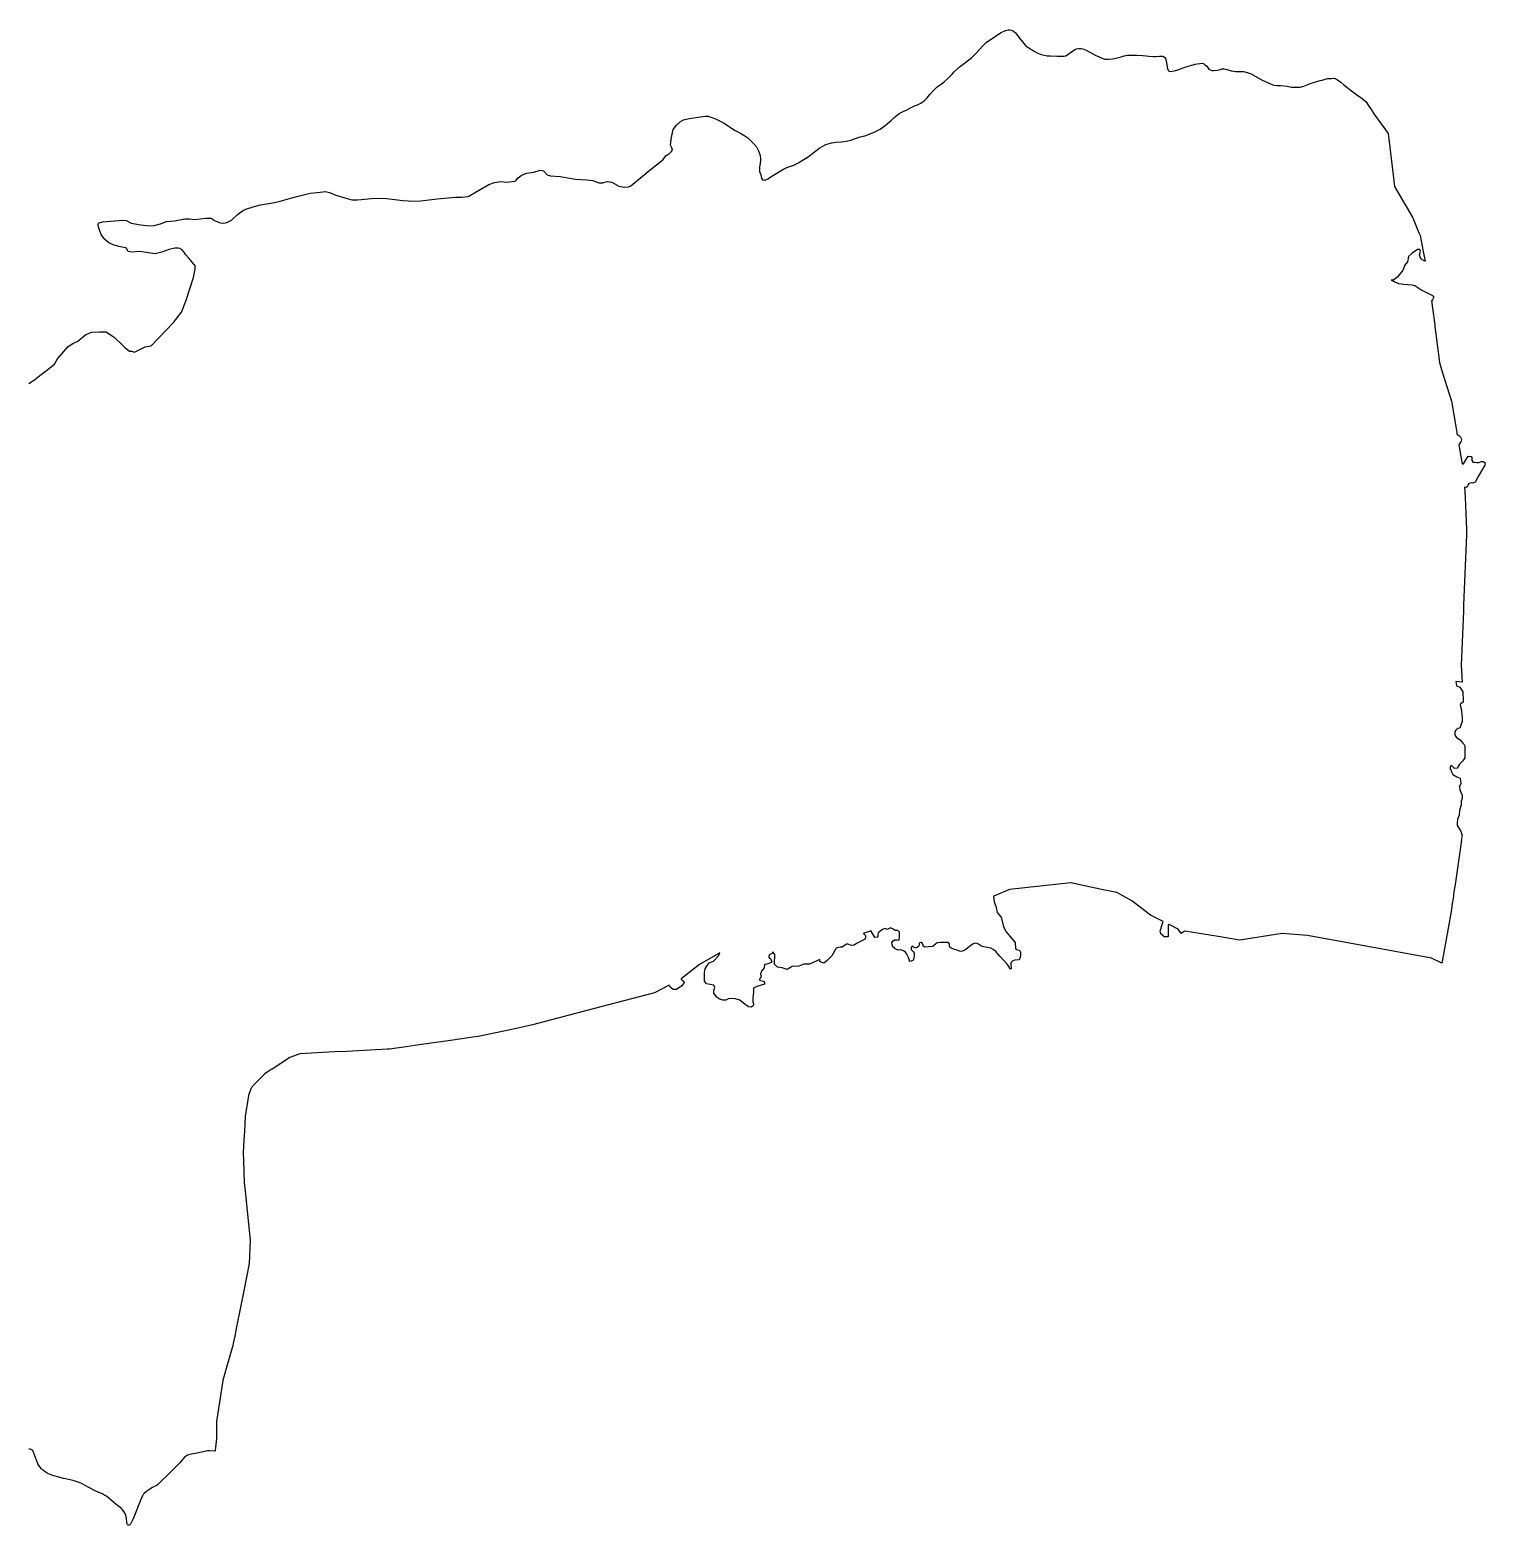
# Model space of a CAD drawing. Header units: metres. Extents: x 245125 to 394351, y 270578 to 4233311.
# Drawn here: x 297897 to 301296, y 4147945 to 4151439 of the extents above; entities that cross this region are included whole.
import ezdxf
from ezdxf.lldxf.tags import DXFTag

# ---------------------------------------------------------------- set-up
doc = ezdxf.new("R2010")
doc.units = ezdxf.units.M
doc.layers.add('ASTOTA', color=7, linetype='Continuous')
tags = doc.linetypes.add('HIDDEN', pattern=[0.375, 0.25, -0.125]).pattern_tags.tags
tags[6:7] = [DXFTag(74, 4), DXFTag(75, 0), DXFTag(340, '0'), DXFTag(46, 1.0), DXFTag(50, 0.0), DXFTag(44, 0.0), DXFTag(45, 0.0)]
tags[4:5] = [DXFTag(74, 4), DXFTag(75, 0), DXFTag(340, '0'), DXFTag(46, 1.0), DXFTag(50, 0.0), DXFTag(44, 0.0), DXFTag(45, 0.0)]

msp = doc.modelspace()

# ---------------------------------------------------------------- linework, layer by layer
at = {"layer": 'ASTOTA', "color": 253, "linetype": 'HIDDEN', "ltscale": 300}
msp.add_lwpolyline([(297894.2, 4150612.7), (297907.2, 4150621.2), (297919.5, 4150631.4), (297935.1, 4150643), (297954.2, 4150657.6), (297960.7, 4150670.6), (297985.7, 4150699.2), (297997.1, 4150706.6), (298008.5, 4150712), (298027, 4150727), (298041, 4150732.5), (298059, 4150733.5), (298075, 4150733.5), (298094.5, 4150720), (298111.5, 4150703.5), (298118, 4150696.5), (298129, 4150688), (298133.5, 4150688), (298140.5, 4150686), (298165.9, 4150698.3), (298179.5, 4150700.5), (298231.7, 4150755), (298250.6, 4150779.3), (298260.7, 4150805.2), (298278.7, 4150860.3), (298283, 4150880), (298282.8, 4150886.3), (298283.5, 4150887.1), (298272.2, 4150899.8), (298260.8, 4150913.7), (298256.5, 4150920.3), (298252, 4150925.4), (298247.1, 4150928.3), (298242.9, 4150929.1), (298234.8, 4150929.1), (298221.9, 4150925.8), (298204.8, 4150919.7), (298189.3, 4150916.1), (298183.7, 4150916.4), (298157.9, 4150920.8), (298151.3, 4150921.1), (298134.9, 4150920), (298126.2, 4150921.1), (298121.9, 4150928.2), (298119.8, 4150929.7), (298115.7, 4150930.7), (298104.4, 4150932.6), (298090.8, 4150936.8), (298081.2, 4150941.4), (298071.7, 4150949.6), (298063.3, 4150961.2), (298058, 4150973.3), (298055.9, 4150980.9), (298056.1, 4150984.9), (298058.6, 4150988.3), (298066.5, 4150990.2), (298094.1, 4150993.2), (298112.8, 4150994.6), (298121.4, 4150993.4), (298133.1, 4150987.6), (298155.8, 4150983.6), (298174.8, 4150981), (298186.7, 4150981.6), (298201.3, 4150986.2), (298215.8, 4150991.5), (298234.4, 4150993), (298258.5, 4150997.4), (298269.6, 4150997.3), (298281.3, 4150996.2), (298307.2, 4150999.2), (298320.2, 4150999.4), (298329.7, 4150992.5), (298341, 4150988), (298348.8, 4150987.3), (298356.3, 4150989), (298367.3, 4150994.3), (298380.8, 4151006.5), (298393, 4151016.1), (298401.2, 4151019.9), (298418, 4151025.9), (298435.4, 4151030.6), (298467.6, 4151036), (298481.5, 4151039.2), (298508.2, 4151046.3), (298526, 4151051.6), (298551.2, 4151057.4), (298574.7, 4151060.2), (298586.8, 4151061.2), (298596.4, 4151059.4), (298611.3, 4151053.2), (298632, 4151046.5), (298648.5, 4151041.9), (298662.6, 4151042.1), (298693.8, 4151044.8), (298712.2, 4151045.5), (298730.1, 4151044.7), (298767.5, 4151040.4), (298792.8, 4151038.9), (298810, 4151039.6), (298847.9, 4151044.5), (298890.6, 4151047.9), (298905.3, 4151047.8), (298920.2, 4151050.1), (298968.9, 4151077.6), (298981.8, 4151082.7), (298996.4, 4151084.5), (299010.3, 4151083.6), (299030.1, 4151085.3), (299032.3, 4151087.9), (299036.9, 4151093.4), (299044, 4151099.1), (299056.6, 4151104.4), (299073.9, 4151106.3), (299088.7, 4151111.4), (299096.7, 4151110), (299105.3, 4151100.7), (299112.4, 4151097.8), (299135.4, 4151096.2), (299171.4, 4151090.4), (299195.9, 4151089), (299212, 4151087.2), (299225.6, 4151082), (299234.7, 4151082), (299245.3, 4151084.9), (299256.1, 4151083.3), (299256.2, 4151083.2), (299272.1, 4151074), (299285.1, 4151071.2), (299294.8, 4151072.3), (299300.2, 4151074.4), (299327.6, 4151096.9), (299349.9, 4151115), (299371.1, 4151132.2), (299374.9, 4151135.3), (299383, 4151145.6), (299389.6, 4151149.7), (299390.7, 4151150.5), (299395.5, 4151154.6), (299397.8, 4151158), (299395.9, 4151163.4), (299392.9, 4151169.9), (299393.1, 4151171.2), (299393.9, 4151175.3), (299394.9, 4151183.5), (299396, 4151191.6), (299397.7, 4151199.1), (299399.4, 4151206.6), (299407.1, 4151216.1), (299416.6, 4151224.8), (299423.9, 4151228.5), (299436.8, 4151232), (299457.7, 4151235.3), (299474.2, 4151237.3), (299481, 4151237.6), (299498, 4151231.5), (299517, 4151222.1), (299544.4, 4151203.7), (299552.1, 4151199.7), (299559.4, 4151195.9), (299566.7, 4151191.5), (299574.2, 4151186.8), (299588.1, 4151172.8), (299593.8, 4151165.4), (299599, 4151156.5), (299602.8, 4151145.3), (299603.6, 4151137.6), (299603.4, 4151134.4), (299603, 4151127.7), (299601.6, 4151121.8), (299601.3, 4151119.3), (299600.7, 4151114.8), (299601.1, 4151108.3), (299604, 4151100.4), (299605.5, 4151092.3), (299608.1, 4151088.9), (299608.2, 4151088.9), (299612.3, 4151087.8), (299614.1, 4151088.3), (299615.8, 4151088.8), (299620.5, 4151091.3), (299634, 4151099.8), (299655.8, 4151113), (299665.1, 4151117.8), (299680.9, 4151123.3), (299695, 4151130.2), (299695.6, 4151130.6), (299712.3, 4151140.9), (299728.4, 4151153.1), (299740.8, 4151162.3), (299748.9, 4151167.6), (299756.4, 4151171.5), (299768.9, 4151174.8), (299780.5, 4151176.8), (299792.7, 4151177.6), (299792.7, 4151177.6), (299792.8, 4151177.6), (299803.4, 4151178.8), (299814.7, 4151181.5), (299836.4, 4151188.9), (299846.9, 4151191.6), (299847.4, 4151191.8), (299867.2, 4151199.6), (299882.6, 4151207.2), (299891.9, 4151213.2), (299908.3, 4151227.6), (299915.7, 4151234.1), (299923.1, 4151240.6), (299927.7, 4151243.4), (299932.3, 4151246.2), (299946.5, 4151253.4), (299953.6, 4151257), (299963.5, 4151261.7), (299967.7, 4151263.1), (299971.9, 4151264.4), (299977.9, 4151267.6), (299986.3, 4151273.9), (299993, 4151280.5), (299999.3, 4151288), (300005.7, 4151295.5), (300015.5, 4151304.9), (300016.1, 4151305.5), (300016.5, 4151305.7), (300023.4, 4151311), (300032.3, 4151317.9), (300041.9, 4151326.1), (300051.3, 4151335.9), (300056, 4151340.8), (300070.9, 4151354), (300096, 4151373.7), (300107.8, 4151385.8), (300123.7, 4151402.9), (300124.8, 4151404.1), (300131.6, 4151410.1), (300142.3, 4151417.1), (300159.2, 4151429.4), (300165.3, 4151433.2), (300176.1, 4151437.8), (300181.8, 4151439), (300185.7, 4151439), (300189.1, 4151438.5), (300191.6, 4151437.4), (300194.1, 4151436.4), (300198.6, 4151432.8), (300202.5, 4151428.3), (300208.5, 4151419.7), (300215.5, 4151411.3), (300222.5, 4151402.8), (300226.1, 4151399.7), (300244.5, 4151388.2), (300249.6, 4151385.2), (300256.4, 4151382.6), (300262.8, 4151380.5), (300270.1, 4151378.9), (300273.5, 4151378.6), (300276.9, 4151378.3), (300280.2, 4151378.4), (300296.7, 4151378), (300304.2, 4151377.8), (300311.8, 4151377.8), (300316.7, 4151378.6), (300324.4, 4151383.6), (300336.9, 4151392.7), (300341.5, 4151394.5), (300347.1, 4151395.4), (300352.8, 4151395.4), (300356.8, 4151394.9), (300364.3, 4151391.6), (300387, 4151379.5), (300393, 4151376.5), (300399, 4151373.6), (300407.9, 4151371), (300417.1, 4151371), (300425.8, 4151371.5), (300430.3, 4151371.9), (300445.7, 4151376.3), (300453.2, 4151378.7), (300460.6, 4151380.1), (300467.1, 4151380.2), (300482.2, 4151379.9), (300496.8, 4151379.1), (300510.5, 4151377.9), (300520.9, 4151377.1), (300527.4, 4151377.1), (300535.2, 4151377.6), (300535.3, 4151377.6), (300539.8, 4151377.9), (300543.1, 4151377.4), (300545.3, 4151376.7), (300548, 4151374.9), (300549.6, 4151372.4), (300551.3, 4151366.8), (300552.5, 4151358.1), (300553.5, 4151351.5), (300554.8, 4151346.5), (300556.9, 4151343.7), (300559, 4151342.8), (300561.7, 4151342.2), (300565.2, 4151342.3), (300573.6, 4151344.2), (300580.7, 4151346.4), (300590.9, 4151350.4), (300597.5, 4151352.5), (300602.2, 4151353.9), (300606.8, 4151355.4), (300610.6, 4151356.3), (300614.5, 4151357.3), (300619.3, 4151358.6), (300623.8, 4151359.5), (300629.6, 4151360.5), (300634.2, 4151361), (300638.6, 4151360.6), (300640.9, 4151358.4), (300645.8, 4151354.3), (300650.9, 4151347.1), (300653.6, 4151345.7), (300658.6, 4151344.3), (300662, 4151344.2), (300662, 4151344.2), (300670.9, 4151344.8), (300677, 4151346.3), (300677.1, 4151346.3), (300678.4, 4151346.7), (300679.7, 4151347.2), (300679.8, 4151347.2), (300682.3, 4151348.1), (300686, 4151347.7), (300689.7, 4151347.3), (300704, 4151343.4), (300713.5, 4151342.1), (300723.7, 4151341.7), (300732, 4151341.7), (300738.4, 4151340.3), (300749.6, 4151336.1), (300775.2, 4151321.9), (300793.4, 4151313.5), (300800.1, 4151310.5), (300803.8, 4151309.6), (300809.6, 4151309.3), (300814.4, 4151309.3), (300819.3, 4151309.2), (300833.9, 4151307.2), (300843.7, 4151305.4), (300849, 4151305.3), (300854.3, 4151305.1), (300864.1, 4151305.6), (300864.2, 4151305.6), (300872.8, 4151307.8), (300888.2, 4151314.1), (300903.1, 4151318.3), (300911, 4151320.5), (300915.8, 4151321.8), (300920.6, 4151323.1), (300928.3, 4151325.1), (300937.2, 4151325.8), (300944.2, 4151325.9), (300951.6, 4151322.7), (300959.3, 4151316.9), (300966.4, 4151310.5), (300983.9, 4151296.3), (300997, 4151287.1), (301004.9, 4151281.5), (301011.1, 4151276.6), (301017.4, 4151272.1), (301020.8, 4151267.2), (301024.6, 4151260.8), (301030.5, 4151251.9), (301036.3, 4151243.1), (301053.1, 4151219.9), (301069.9, 4151196.8), (301070.8, 4151189.3), (301072.1, 4151178.4), (301084.6, 4151073), (301127.5, 4150999.7), (301141.6, 4150964.9), (301144.3, 4150958.2), (301151.7, 4150921.5), (301156.4, 4150898.5), (301152.1, 4150899.8), (301150.2, 4150901.2), (301148.4, 4150902.6), (301146.3, 4150904.1), (301143.2, 4150913.6), (301145, 4150922.2), (301144.1, 4150925.6), (301138, 4150925.6), (301126, 4150917.6), (301117.4, 4150909.6), (301115, 4150896.8), (301107.9, 4150888.2), (301106.7, 4150883.3), (301103.6, 4150875.9), (301090.7, 4150860.9), (301082.1, 4150854.4), (301076.9, 4150854.1), (301094.2, 4150846.4), (301105.4, 4150844.8), (301116.1, 4150843.9), (301125.8, 4150843.4), (301131.9, 4150841.6), (301148.8, 4150831.1), (301173.4, 4150818.6), (301175.9, 4150816.6), (301175.9, 4150812.9), (301173.1, 4150807.9), (301172.1, 4150806.1), (301171.3, 4150806.4), (301173.6, 4150788.8), (301178.5, 4150749.5), (301179, 4150745.6), (301188.8, 4150668.2), (301189.6, 4150662), (301196.2, 4150640.3), (301202.3, 4150620.4), (301217.4, 4150571.3), (301228.4, 4150507.4), (301230, 4150498.4), (301230.6, 4150494.7), (301230.8, 4150494.7), (301234.6, 4150491.4), (301238.7, 4150487.4), (301240.7, 4150484.3), (301240.8, 4150481.4), (301240.3, 4150478.2), (301235, 4150469.7), (301236.5, 4150460.8), (301238.2, 4150450.7), (301242.7, 4150425.1), (301245.9, 4150425.3), (301250.2, 4150432.9), (301257.1, 4150442.8), (301264.1, 4150442), (301265.4, 4150440.1), (301265.4, 4150432.7), (301268, 4150429), (301271.9, 4150428.8), (301277.3, 4150428.1), (301281.9, 4150428.3), (301287.7, 4150430.4), (301292.1, 4150430.6), (301295.3, 4150428.1), (301296.3, 4150424.8), (301295.6, 4150422.1), (301280.5, 4150397), (301273.3, 4150382), (301268, 4150379.9), (301263.4, 4150380.6), (301261.3, 4150379.9), (301257.6, 4150378.1), (301254.3, 4150370.9), (301251.1, 4150369.9), (301248.4, 4150370.5), (301249.4, 4150346.4), (301252.5, 4150271.3), (301252.6, 4150269.1), (301252.6, 4150267), (301253, 4150259.3), (301246.1, 4150095.5), (301245.5, 4150080.4), (301240.3, 4149954.5), (301241.8, 4149928.6), (301241.9, 4149925.8), (301242.6, 4149914.8), (301228, 4149916), (301228.4, 4149912), (301229.5, 4149906.5), (301237.4, 4149903.4), (301243.9, 4149892.1), (301245.1, 4149872), (301244.9, 4149868.1), (301238.6, 4149864.2), (301237.8, 4149861), (301240.1, 4149853.2), (301240.9, 4149846.4), (301242.5, 4149831.9), (301242.5, 4149822.9), (301239.4, 4149814.3), (301237, 4149807.2), (301231.5, 4149806.4), (301228, 4149802.5), (301225.2, 4149799), (301225.2, 4149793.5), (301226.4, 4149790.7), (301227.2, 4149788.8), (301229.9, 4149784.9), (301238.2, 4149779.8), (301244.5, 4149772.3), (301247.5, 4149769.3), (301248.8, 4149765.8), (301248.9, 4149738.3), (301245.8, 4149733.3), (301243.8, 4149730.2), (301236.3, 4149723.1), (301231.1, 4149713.7), (301225.1, 4149713.3), (301219.1, 4149718.6), (301216.8, 4149719.7), (301215, 4149717.1), (301215, 4149713.3), (301218.7, 4149703.9), (301219.5, 4149701.8), (301220.6, 4149698.7), (301230, 4149693.4), (301237.8, 4149690.1), (301239.7, 4149678.1), (301236.7, 4149671), (301237.1, 4149663.1), (301239.7, 4149657.5), (301242.7, 4149650.7), (301242.7, 4149643.2), (301240.1, 4149636.5), (301240.5, 4149627.8), (301236.4, 4149615.3), (301236, 4149603.7), (301231.9, 4149594), (301231.1, 4149585.7), (301231.1, 4149579.7), (301239.4, 4149567), (301242, 4149558.3), (301242.8, 4149557.7), (301241.5, 4149548.6), (301240.1, 4149539.4), (301239.5, 4149534.8), (301225.3, 4149436.8), (301224.9, 4149434.1), (301222.7, 4149418.7), (301222.3, 4149415.9), (301222.3, 4149415.6), (301220.7, 4149405.2), (301220.3, 4149402.3), (301218.8, 4149391.9), (301217.6, 4149383.6), (301216.4, 4149375), (301214.1, 4149361.8), (301213.2, 4149357.3), (301204.4, 4149309.2), (301195, 4149258), (301170.9, 4149269.6), (301167.2, 4149271), (300881.6, 4149323), (300822.1, 4149327.8), (300723.6, 4149312.2), (300672.3, 4149320.5), (300595, 4149333), (300592, 4149331.6), (300585.9, 4149327.2), (300579.1, 4149337.8), (300558.2, 4149348.4), (300555.8, 4149347.2), (300555.8, 4149320.1), (300554.8, 4149319.9), (300545.9, 4149319.9), (300544.6, 4149321.1), (300538.6, 4149326.6), (300537, 4149333.3), (300539.2, 4149339.9), (300540.4, 4149343.8), (300544, 4149355.6), (300514.6, 4149370.5), (300471.1, 4149403.7), (300443.2, 4149419.1), (300436, 4149423), (300404.3, 4149429.8), (300328.8, 4149446), (300185.1, 4149430), (300148.3, 4149414.7), (300147.9, 4149414.4), (300149.4, 4149401.7), (300153.4, 4149391.5), (300156.3, 4149376.6), (300165.1, 4149366.8), (300165.2, 4149366.6), (300165.4, 4149365.7), (300170.9, 4149342.7), (300177, 4149331.7), (300184.9, 4149322.2), (300194, 4149311.7), (300198.7, 4149306.5), (300199, 4149292.1), (300200.4, 4149289.9), (300204.8, 4149289.4), (300207.8, 4149288.4), (300208.4, 4149288.3), (300210.6, 4149283.6), (300210.6, 4149278.3), (300210.4, 4149271.7), (300207.9, 4149265.6), (300197.3, 4149265.3), (300192.9, 4149263.9), (300188.2, 4149258.7), (300188.2, 4149255.6), (300189.1, 4149245.3), (300187.3, 4149244.2), (300180.2, 4149254.7), (300172.4, 4149263.6), (300162.2, 4149274.5), (300152.2, 4149286), (300146.8, 4149290.4), (300141.7, 4149292.9), (300133.6, 4149294.4), (300124.9, 4149296.1), (300119.7, 4149298.2), (300113.1, 4149302.9), (300109.9, 4149304.1), (300106.3, 4149304.7), (300103, 4149304.1), (300098.7, 4149302.2), (300093.7, 4149298.7), (300081, 4149288.6), (300075.5, 4149286.1), (300071.2, 4149285.3), (300068.4, 4149285.9), (300065.2, 4149287.7), (300053.1, 4149291.5), (300048.7, 4149293.4), (300046.1, 4149295.8), (300044.9, 4149298), (300044.6, 4149302.1), (300043.8, 4149304.3), (300042.3, 4149306.4), (300040.1, 4149306.4), (300032, 4149306.6), (300024, 4149306.3), (300015.9, 4149306), (300012.4, 4149302.2), (300006.8, 4149298.2), (300004.4, 4149296.9), (299987.4, 4149295.3), (299984.6, 4149297.2), (299982.9, 4149302.7), (299980.3, 4149306.4), (299978, 4149306.4), (299974.2, 4149304.8), (299973.9, 4149300.3), (299972.3, 4149297.2), (299969.4, 4149294.6), (299965.6, 4149292.9), (299960.4, 4149296.5), (299957.8, 4149298.2), (299955.2, 4149294.8), (299955.2, 4149290.1), (299960.2, 4149285.1), (299962.3, 4149281.3), (299962.5, 4149277.3), (299961.6, 4149268.1), (299960.2, 4149265), (299955.1, 4149263.2), (299951.9, 4149262.1), (299951.3, 4149264.1), (299949, 4149271.4), (299945.5, 4149279.2), (299941.4, 4149285.8), (299931.3, 4149289.1), (299925.3, 4149288.9), (299918.1, 4149292), (299917.2, 4149292.4), (299912.9, 4149296.7), (299910.8, 4149301.8), (299910.4, 4149305.3), (299910.2, 4149306.6), (299913.7, 4149310.6), (299916.1, 4149312.5), (299922.3, 4149312.5), (299927.1, 4149311.7), (299927.4, 4149314.7), (299928.2, 4149319.8), (299928.2, 4149325.7), (299927.9, 4149330.8), (299924.4, 4149334.5), (299918, 4149334.3), (299911.8, 4149338.3), (299906.9, 4149340.9), (299902.1, 4149338.6), (299899.5, 4149337.1), (299894.8, 4149339.4), (299888.8, 4149336.6), (299878, 4149329.2), (299877.7, 4149325.8), (299877.5, 4149321.5), (299876.3, 4149319.2), (299870.5, 4149318.5), (299862.2, 4149333.1), (299862, 4149333.4), (299842.9, 4149327.3), (299844.6, 4149326.5), (299848.6, 4149322.5), (299848.6, 4149318.4), (299847.1, 4149314.4), (299840.1, 4149310.1), (299827.5, 4149304), (299822.3, 4149300), (299816.2, 4149299.7), (299807.7, 4149302.9), (299804.3, 4149302.2), (299797.7, 4149298.2), (299794.1, 4149295.5), (299789.2, 4149295.5), (299780.5, 4149293.2), (299769.7, 4149275.2), (299758.2, 4149263.8), (299751.1, 4149257.8), (299744.8, 4149260.7), (299742.1, 4149262.1), (299742.4, 4149266.5), (299717.8, 4149255.5), (299704.8, 4149256.2), (299692.7, 4149251), (299677.2, 4149250.6), (299665.9, 4149243.6), (299653.7, 4149247), (299643.1, 4149249), (299636.5, 4149255.6), (299636.6, 4149278.8), (299632.3, 4149284.6), (299630.3, 4149280.6), (299623.4, 4149277.7), (299622.5, 4149273.9), (299622.5, 4149271.3), (299626.5, 4149268.7), (299629.7, 4149260.6), (299626.8, 4149258.6), (299618.4, 4149256), (299612.4, 4149255.1), (299612.1, 4149247.6), (299605.7, 4149239.8), (299603.4, 4149233.4), (299605.2, 4149225.1), (299601.7, 4149222.2), (299601.4, 4149218.7), (299610.7, 4149215.8), (299613, 4149213.2), (299612.4, 4149209.3), (299594.7, 4149203.7), (299587.2, 4149200.1), (299586.7, 4149192.1), (299586.1, 4149182.8), (299585.7, 4149177.2), (299585.4, 4149168.2), (299586.7, 4149163.3), (299587.2, 4149159.7), (299584.4, 4149157.4), (299581.8, 4149155.6), (299575.6, 4149156.3), (299567.9, 4149161.5), (299563.9, 4149164.6), (299555, 4149171.6), (299544.5, 4149175.2), (299535.5, 4149175.4), (299527.5, 4149175.2), (299522.1, 4149172.1), (299515.7, 4149172.1), (299506.3, 4149175.2), (299500.8, 4149179.3), (299494.7, 4149187.7), (299494.4, 4149194.1), (299496.4, 4149201.4), (299494.7, 4149206.7), (299476.9, 4149210.1), (299472.5, 4149216.3), (299472.2, 4149222.4), (299472.2, 4149228.5), (299472.5, 4149236.7), (299474.3, 4149244.8), (299478.9, 4149253), (299483.6, 4149258.8), (299493.8, 4149262.9), (299505.5, 4149275.4), (299508.6, 4149282.2), (299461, 4149254.7), (299417.9, 4149221.2), (299418.3, 4149221), (299423.5, 4149216), (299425, 4149212.8), (299420, 4149205.2), (299407.2, 4149196.8), (299399.6, 4149196.5), (299395.3, 4149199.4), (299392.4, 4149202.3), (299389.8, 4149206.7), (299355.4, 4149189), (299215.4, 4149152), (299070.9, 4149113.8), (299022.5, 4149103.5), (298943.8, 4149086.7), (298931.6, 4149085), (298906, 4149081.4), (298879.2, 4149077.5), (298805.8, 4149067.1), (298775.6, 4149062.8), (298736.9, 4149057.3), (298731.9, 4149057), (298636.9, 4149052.1), (298608.3, 4149050.7), (298527.4, 4149046.5), (298522.5, 4149044.6), (298512.7, 4149040.8), (298504.1, 4149037.5), (298462.4, 4149010.7), (298460.4, 4149009.4), (298445.4, 4148999.8), (298421.3, 4148975.1), (298414.1, 4148967.8), (298414.1, 4148967.6), (298412.1, 4148962.5), (298407, 4148949.2), (298399.5, 4148899.7), (298397.6, 4148866), (298396.4, 4148844.3), (298394.8, 4148815), (298395.4, 4148797.1), (298397.2, 4148745), (298399.2, 4148725.6), (298411.4, 4148610.7), (298409.1, 4148556), (298396.3, 4148492.6), (298379.3, 4148408), (298375, 4148386.4), (298371.6, 4148369.6), (298370.6, 4148364.8), (298355.2, 4148311.3), (298347.2, 4148283.2), (298344, 4148262.6), (298332.7, 4148187), (298332.7, 4148147.6), (298329.8, 4148126.6), (298329.2, 4148120), (298329, 4148118.1), (298316.5, 4148118.6), (298311.8, 4148118.3), (298308.3, 4148117.7), (298286.7, 4148113.5), (298274.4, 4148110.9), (298264.7, 4148108.2), (298262.4, 4148107.2), (298260.1, 4148105.7), (298257.7, 4148103.5), (298246.5, 4148090.3), (298233.9, 4148077.4), (298225.8, 4148069.5), (298195.5, 4148040.1), (298191.7, 4148037.2), (298188.9, 4148035.7), (298182.6, 4148032.8), (298176.5, 4148029.1), (298170, 4148024.6), (298163.4, 4148018.6), (298161.2, 4148016.3), (298159.5, 4148013.3), (298155.8, 4148005.2), (298137.6, 4147959.9), (298133.1, 4147950.3), (298131.3, 4147947.3), (298130, 4147945.6), (298127.3, 4147945.2), (298125.9, 4147945.1), (298124.3, 4147946.1), (298123.5, 4147947.7), (298123.2, 4147949.3), (298123.1, 4147952.4), (298122.5, 4147960.3), (298121.6, 4147964.2), (298120.5, 4147967.9), (298119.5, 4147970.8), (298118.1, 4147973.2), (298115.8, 4147976.5), (298113, 4147980.6), (298110.4, 4147983.6), (298107.4, 4147986.5), (298101.4, 4147991.2), (298093.7, 4147997.2), (298075.1, 4148012.3), (298071.7, 4148014.6), (298069, 4148016.1), (298065.8, 4148017.8), (298052.3, 4148023.9), (298032.9, 4148033.5), (298021.4, 4148040), (298016.9, 4148042.2), (298011.6, 4148044.4), (297999.9, 4148048.5), (297990.6, 4148050.8), (297986.6, 4148051.6), (297980, 4148052.9), (297975.3, 4148054), (297961.2, 4148057.9), (297950.1, 4148060.9), (297947.7, 4148061.8), (297943.5, 4148063.6), (297937.2, 4148066.5), (297932.3, 4148069.6), (297927.9, 4148072.4), (297925.7, 4148074.4), (297923.4, 4148076.8), (297919.7, 4148081.5), (297915.4, 4148088.2), (297913.3, 4148092.6), (297908.4, 4148107.2), (297904, 4148117.7), (297901.5, 4148120.1), (297899.3, 4148121.6), (297896.5, 4148122.4), (297894, 4148122.5)], dxfattribs=at)

doc.saveas('drawing.dxf')
